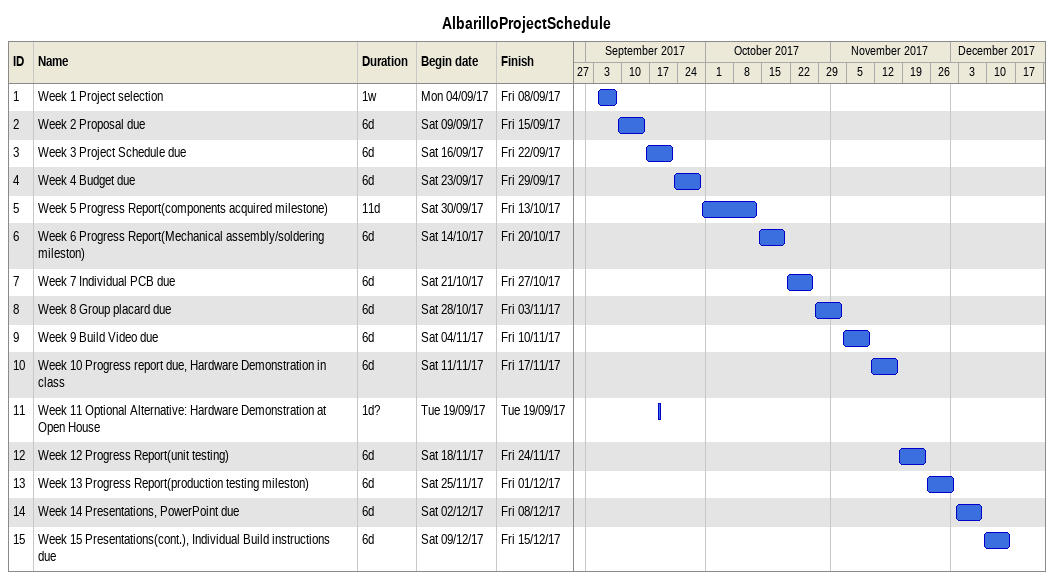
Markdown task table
AlbarilloProjectSchedule

| ID | Task | Duration | Start | Finish |
|---|---|---|---|---|
| 1 | Week 1 Project selection | 1w | 2017-09-04 | 2017-09-08 |
| 2 | Week 2 Proposal due | 6d | 2017-09-09 | 2017-09-15 |
| 3 | Week 3 Project Schedule due | 6d | 2017-09-16 | 2017-09-22 |
| 4 | Week 4 Budget due | 6d | 2017-09-23 | 2017-09-29 |
| 5 | Week 5 Progress Report(components acquired milestone) | 11d | 2017-09-30 | 2017-10-13 |
| 6 | Week 6 Progress Report(Mechanical assembly/soldering mileston) | 6d | 2017-10-14 | 2017-10-20 |
| 7 | Week 7 Individual PCB due | 6d | 2017-10-21 | 2017-10-27 |
| 8 | Week 8 Group placard due | 6d | 2017-10-28 | 2017-11-03 |
| 9 | Week 9 Build Video due | 6d | 2017-11-04 | 2017-11-10 |
| 10 | Week 10 Progress report due, Hardware Demonstration in class | 6d | 2017-11-11 | 2017-11-17 |
| 11 | Week 11 Optional Alternative: Hardware Demonstration at Open House | 1d? | 2017-09-19 | 2017-09-19 |
| 12 | Week 12 Progress Report(unit testing) | 6d | 2017-11-18 | 2017-11-24 |
| 13 | Week 13 Progress Report(production testing mileston) | 6d | 2017-11-25 | 2017-12-01 |
| 14 | Week 14 Presentations, PowerPoint due | 6d | 2017-12-02 | 2017-12-08 |
| 15 | Week 15 Presentations(cont.), Individual Build instructions due | 6d | 2017-12-09 | 2017-12-15 |
